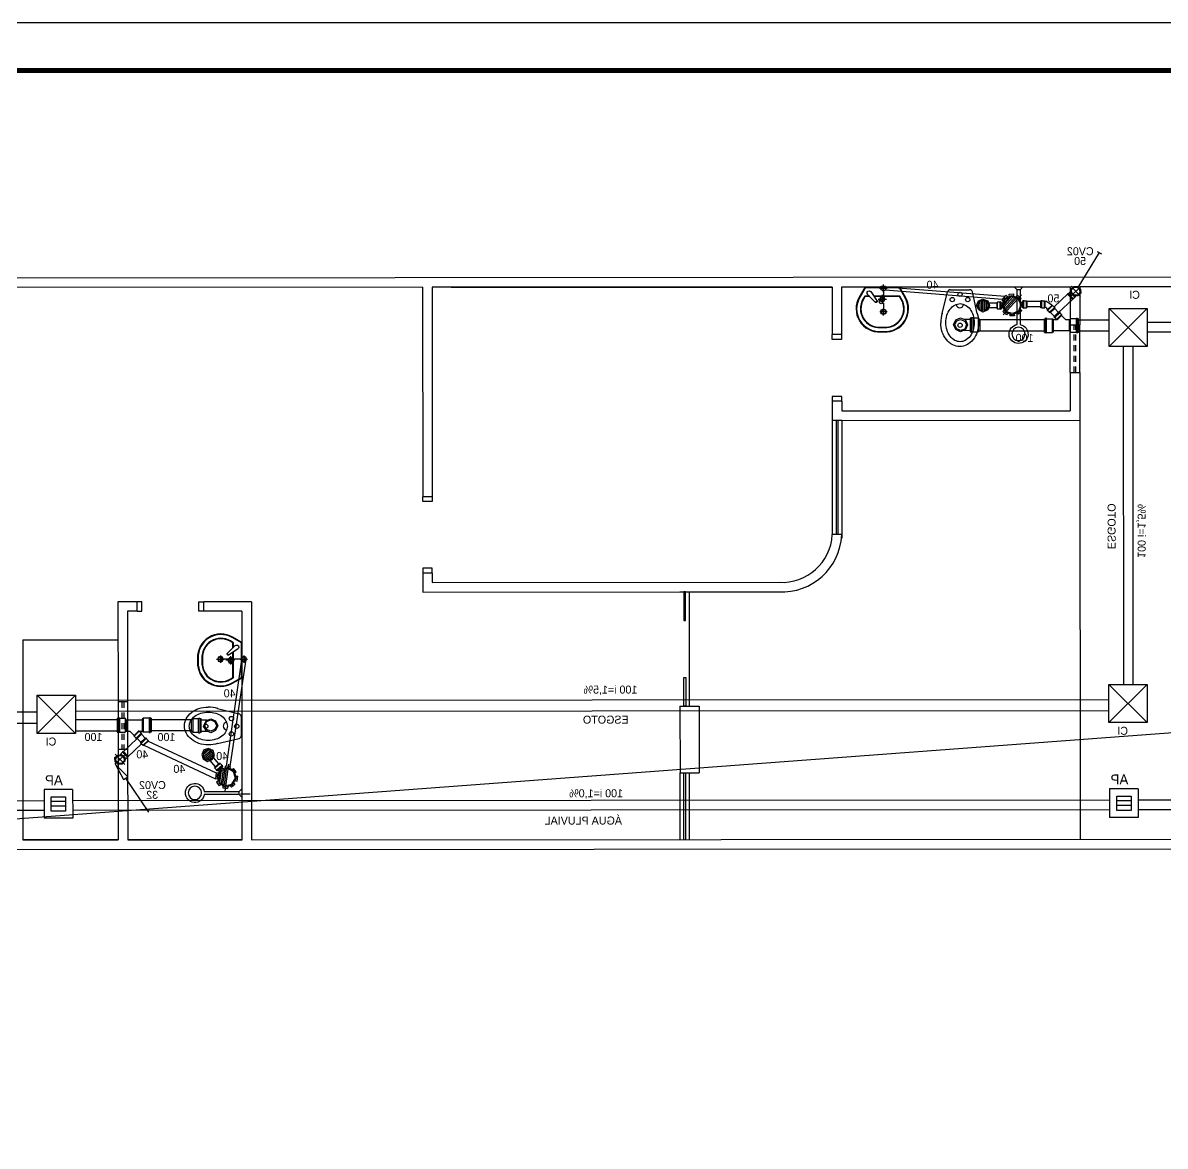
# Model space of a CAD drawing. Extents: x 1223 to 2114, y 507 to 973.
# Drawn here: x 2018.12 to 2042.1, y 639.17 to 662.76 of the extents above; entities that cross this region are included whole.
import ezdxf

# ---------------------------------------------------------------- set-up
doc = ezdxf.new("R2010")
doc.units = 0
doc.header["$MEASUREMENT"] = 0
doc.linetypes.add('HIDDEN2', pattern=[0.1875, 0.125, -0.0625])
doc.layers.get('0').update_dxf_attribs({"linetype": 'CONTINUOUS'})
doc.layers.get('DEFPOINTS').update_dxf_attribs({"linetype": 'CONTINUOUS'})
for name, color, linetype in [('BANHO_COZINHA', 7, 'CONTINUOUS'), ('FORMATO', 4, 'CONTINUOUS'), ('HS', 5, 'CONTINUOUS'), ('JANELAS', 8, 'CONTINUOUS'), ('JANELAS_EX', 4, 'CONTINUOUS'), ('JANELAS_INTERNO', 2, 'CONTINUOUS'), ('NOME', 2, 'CONTINUOUS'), ('PAREDE', 2, 'CONTINUOUS'), ('PAREDES', 2, 'CONTINUOUS'), ('PORTAS', 4, 'CONTINUOUS'), ('PROJECAO', 7, 'HIDDEN2'), ('REBAIXO', 8, 'CONTINUOUS'), ('SANITARIO', 5, 'CONTINUOUS')]:
    doc.layers.add(name, color=color, linetype=linetype)

# ---------------------------------------------------------------- blocks, each defined once
blk = doc.blocks.new('CHUV')
at = {"layer": 'BANHO_COZINHA'}
for p, q in [((0, 0.045), (0, -0.045)), ((0.03, 0.015), (0, 0.045)), ((0.395, 0.015), (0.03, 0.015)), ((0.03, -0.015), (0.03, 0.015)), ((0, -0.045), (0.03, -0.015)), ((0.03, -0.015), (0.395, -0.015))]:
    blk.add_line(p, q, dxfattribs=at)
blk.add_circle((0.494, 0.001), 0.07, dxfattribs=at)
blk.add_arc((0.494, 0.001), 0.1, 189.1456, 171.891, dxfattribs=at)
blk = doc.blocks.new('LAVAT2')
at = {"layer": 'BANHO_COZINHA'}
for p, q in [((-0.154, 0.073), (-0.07, 0.157)), ((-0.121, 0.042), (-0.053, 0.143)), ((-0.053, 0.143), (-0.07, 0.157)), ((-0.042, 0.122), (0.045, 0.122)), ((0, 0.079), (0, 0.17))]:
    blk.add_line(p, q, dxfattribs=at)
for points in [[(-0.019, 0.468), (0.019, 0.468, -0.595397), (0.242, 0.101), (0.184, 0), (-0.184, 0), (-0.242, 0.101, -0.595397)], [(-0.019, 0.462), (0.019, 0.462, -0.59561), (0.237, 0.104), (0.181, 0.006), (-0.181, 0.006), (-0.237, 0.104, -0.59561)]]:
    blk.add_lwpolyline(points, format="xyb", close=True, dxfattribs=at)
for points in [[(-0.135, 0.092), (-0.184, 0.092), (-0.203, 0.124, -0.598795), (-0.019, 0.422), (0.019, 0.422, -0.599099), (0.203, 0.124), (0.184, 0.092), (-0.088, 0.092)], [(-0.13, 0.097), (-0.182, 0.097), (-0.199, 0.126, -0.599051), (-0.019, 0.417), (0.019, 0.417, -0.599358), (0.199, 0.126), (0.182, 0.097), (-0.084, 0.097)], [(-0.153, 0.074, 1.201911), (-0.117, 0.048, 1.201911)]]:
    blk.add_lwpolyline(points, format="xyb", dxfattribs=at)
for radius in [0.0263, 0.0209]:
    blk.add_circle((0, 0.122), radius, dxfattribs=at)
blk.add_arc((-0.065, 0.146), 0.012, 346.1488, 114.5815, dxfattribs=at)

msp = doc.modelspace()

# ---------------------------------------------------------------- linework, layer by layer
at = {"color": 1}
for points in [[(2040.71939, 657.93064), (2040.26738, 657.1987)], [(2040.6752, 657.95751), (2040.76358, 657.90377)], [(2040.32595, 657.0102), (2040.1268, 657.22333)], [(2020.05446, 647.39551), (2020.25362, 647.18238)], [(2020.31671, 646.92426), (2020.063, 647.17851)], [(2020.063, 647.17851), (2020.23116, 646.86612)], [(2020.23116, 646.86612), (2020.31671, 646.92426)], [(2020.27394, 646.89519), (2020.75256, 646.18037)]]:
    msp.add_lwpolyline(points, dxfattribs=at)
at = {"layer": 'BANHO_COZINHA'}
for p, q in [((2037.42213, 656.65494), (2037.53354, 657.10522)), ((2037.59174, 657.15081), (2037.99657, 657.15109)), ((2038.15421, 656.65544), (2038.0552, 657.10402)), ((2022.20525, 648.35727), (2022.65553, 648.24586)), ((2022.70112, 648.18766), (2022.7014, 647.78283)), ((2022.20575, 647.62519), (2022.65433, 647.7242))]:
    msp.add_line(p, q, dxfattribs=at)
for points in [[(2037.49774, 656.45897, -0.07489207), (2037.52139, 656.61672, -0.0853966), (2037.58469, 656.74174, -0.10617901), (2037.686, 656.83062, -0.12766078), (2037.79501, 656.85899, -0.12766078), (2037.90406, 656.83076, -0.10617901), (2038.00548, 656.74203, -0.0853966), (2038.06895, 656.6171, -0.07489207), (2038.09282, 656.45937, -0.07489207), (2038.06917, 656.30161, -0.0853966), (2038.00587, 656.1766, -0.10617901), (2037.90456, 656.08772, -0.12766078), (2037.79555, 656.05935, -0.12766078), (2037.6865, 656.08757, -0.10617901), (2037.58508, 656.17631, -0.0853966), (2037.52161, 656.30124, -0.07489207)], [(2022.00927, 648.28166, -0.07489207), (2022.16703, 648.25801, -0.0853966), (2022.29205, 648.19471, -0.10617901), (2022.38092, 648.0934, -0.12766078), (2022.4093, 647.98439, -0.12766078), (2022.38107, 647.87534, -0.10617901), (2022.29233, 647.77392, -0.0853966), (2022.1674, 647.71045, -0.07489207), (2022.00968, 647.68658, -0.07489207), (2021.85192, 647.71023, -0.0853966), (2021.7269, 647.77353, -0.10617901), (2021.63803, 647.87484, -0.12766078), (2021.60965, 647.98385, -0.12766078), (2021.63788, 648.0929, -0.10617901), (2021.72661, 648.19432, -0.0853966), (2021.85155, 648.25779, -0.07489207)]]:
    msp.add_lwpolyline(points, format="xyb", close=True, dxfattribs=at)
for points in [[(2038.15384, 656.65656, -0.00058011), (2038.15421, 656.65544, -0.07972988), (2038.1858, 656.45943, -0.07972988), (2038.15448, 656.26338, -0.08864412), (2038.06962, 656.10596, -0.10507242), (2037.93588, 655.99554, -0.12061605), (2037.78865, 655.95939, -0.12061605), (2037.64136, 655.99534, -0.10507242), (2037.50747, 656.10558, -0.08864412), (2037.4224, 656.26288, -0.07972988), (2037.39081, 656.45889, -0.07972988)], [(2022.20687, 647.62556, -0.00058011), (2022.20575, 647.62519, -0.07972988), (2022.00974, 647.5936, -0.07972988), (2021.81369, 647.62492, -0.08864412), (2021.65627, 647.70978, -0.10507242), (2021.54584, 647.84352, -0.12061605), (2021.50969, 647.99075, -0.12061605), (2021.54564, 648.13804, -0.10507242), (2021.65588, 648.27193, -0.08864412), (2021.81319, 648.357, -0.07972988), (2022.0092, 648.38859, -0.07972988)]]:
    msp.add_lwpolyline(points, format="xyb", dxfattribs=at)
for centre in [(2037.79442, 657.05525), (2037.6325, 656.94529), (2037.95649, 656.94551), (2037.79486, 656.40452), (2022.4956, 648.1469), (2021.95483, 647.98454), (2022.60556, 647.98498), (2022.49582, 647.82291)]:
    msp.add_circle(centre, 0.04517, dxfattribs=at)
for centre, radius, start, end in [((2037.59178, 657.09081), 0.06, 90.039045, 166.103699), ((2037.99661, 657.09109), 0.06, 12.446268, 90.039045), ((2037.79034, 656.85418), 0.08, 188.276442, 354.241781), ((2038.0173, 656.45932), 0.62649, 161.804874, 180.039045), ((2037.90505, 656.49621), 0.50834, 161.671922, 161.804874), ((2022.00963, 647.7621), 0.62649, 71.804874, 90.039045), ((2022.04652, 647.87435), 0.50834, 71.671922, 71.804874), ((2022.64112, 648.18762), 0.06, 0.039045, 76.103699), ((2022.40448, 647.98906), 0.08, 98.276442, 264.241781), ((2022.6414, 647.78279), 0.06, 282.446268, 0.039045)]:
    msp.add_arc(centre, radius, start, end, dxfattribs=at)
at = {"layer": 'DEFPOINTS', "color": 8, "linetype": 'ByBlock'}
for p in [(2040.30867, 657.2115), (2040.10894, 656.81137), (2026.51024, 654.9021), (2035.3114, 653.20809)]:
    msp.add_point(p, dxfattribs=at)
at = {"layer": 'FORMATO'}
msp.add_lwpolyline([(1992.82972, 603.35629), (2074.42972, 603.35629), (2074.42972, 662.75629), (1992.82972, 662.75629)], close=True, dxfattribs=at)
at = {"layer": 'FORMATO', "const_width": 0.1}
msp.add_lwpolyline([(1993.82972, 604.35629), (2073.42972, 604.35629), (2073.42972, 661.75629), (1993.82972, 661.75629)], close=True, dxfattribs=at)
at = {"layer": 'HS'}
for p, q in [((2038.58292, 656.89208), (2038.5718, 656.88077)), ((2039.19269, 656.7716), (2039.20399, 656.78274)), ((2039.19375, 656.91745), (2039.20489, 656.90615)), ((2039.56972, 656.77186), (2039.58102, 656.783)), ((2039.57077, 656.9177), (2039.58191, 656.9064)), ((2039.58101, 656.78269), (2039.58837, 656.78272)), ((2039.73799, 656.82163), (2039.72213, 656.82169)), ((2038.58418, 656.74624), (2038.57286, 656.75736)), ((2039.63432, 656.73454), (2039.6292, 656.73982)), ((2039.63448, 656.71889), (2039.63454, 656.73476)), ((2039.92711, 656.61249), (2040.0185, 656.52123)), ((2039.92753, 656.62857), (2039.92733, 656.61271)), ((2039.82313, 656.52673), (2039.83899, 656.52653)), ((2039.83877, 656.52632), (2039.84397, 656.52111)), ((2020.4533, 647.79322), (2020.36192, 647.88448)), ((2020.45289, 647.77714), (2020.45308, 647.79301)), ((2020.54164, 647.87939), (2020.53645, 647.8846)), ((2020.55729, 647.87898), (2020.54142, 647.87918)), ((2020.74594, 647.68682), (2020.74588, 647.67095)), ((2020.7461, 647.67117), (2020.75122, 647.66589)), ((2020.64242, 647.58408), (2020.65829, 647.58402)), ((2022.26104, 647.19989), (2022.24523, 647.20124)), ((2022.1495, 647.10591), (2022.15085, 647.12172))]:
    msp.add_line(p, q, dxfattribs=at)
at = {"layer": 'HS', "color": 5}
for p, q in [((2022.70785, 649.37642), (2022.38363, 647.14694)), ((2022.79319, 649.34708), (2022.46128, 647.13662))]:
    msp.add_line(p, q, dxfattribs=at)
at = {"layer": 'HS', "color": 1}
for points in [[(2036.1859, 657.1013), (2036.1858, 657.25837)], [(2036.26438, 657.17989), (2036.10732, 657.17978)], [(2038.70404, 656.62091), (2039.08558, 657.0473)], [(2038.7052, 656.8222), (2038.87727, 657.01449)], [(2040.33294, 657.21634), (2040.11981, 657.01719)], [(2038.17519, 656.86254), (2038.17524, 656.78401)], [(2038.20881, 656.90744), (2038.20893, 656.73915)], [(2038.24246, 656.91868), (2038.2426, 656.71674)], [(2038.27611, 656.92992), (2038.27626, 656.71676)], [(2038.30978, 656.91873), (2038.30991, 656.71679)], [(2038.34344, 656.90753), (2038.34356, 656.72803)], [(2038.37712, 656.8739), (2038.3772, 656.76171)], [(2038.71092, 656.86224), (2038.8381, 657.00437)], [(2038.71532, 656.78303), (2038.91731, 657.00877)], [(2038.72544, 656.74387), (2038.94988, 656.99469)], [(2038.75052, 656.72143), (2038.98244, 656.9806)], [(2036.26472, 656.68792), (2036.10765, 656.68781)], [(2036.18624, 656.60933), (2036.18613, 656.7664)], [(2022.18481, 649.39331), (2022.34188, 649.39341)], [(2022.26329, 649.47189), (2022.2634, 649.31483)], [(2022.67678, 649.39364), (2022.83385, 649.39375)], [(2022.75526, 649.47223), (2022.75537, 649.31516)], [(2021.89434, 647.37994), (2022.02218, 647.48939)], [(2021.90654, 647.43469), (2021.9662, 647.48577)], [(2021.90771, 647.34708), (2022.06111, 647.47841)], [(2021.92108, 647.31421), (2022.083, 647.45284)], [(2021.95149, 647.29594), (2022.10489, 647.42728)], [(2020.04747, 647.18937), (2020.26061, 647.38852)], [(2021.9819, 647.27767), (2022.11826, 647.39441)], [(2022.02935, 647.27399), (2022.11458, 647.34696)], [(2022.43421, 647.19046), (2022.35883, 646.62328)], [(2022.25547, 647.02816), (2022.23034, 646.8391)], [(2022.28214, 647.05857), (2022.24815, 646.80278)], [(2022.31846, 647.07638), (2022.27856, 646.7761)], [(2022.35478, 647.09419), (2022.31044, 646.76055)], [(2022.38815, 647.08975), (2022.34233, 646.74499)]]:
    msp.add_lwpolyline(points, dxfattribs=at)
at = {"layer": 'HS', "color": 5}
for points in [[(2036.18581, 657.23593), (2036.2307, 657.22474), (2036.24195, 657.17987), (2036.23075, 657.14621), (2036.18589, 657.12374), (2036.141, 657.14615), (2036.12976, 657.1798), (2036.14094, 657.22468), (2036.18581, 657.23593)], [(2036.18582, 657.22471), (2036.21949, 657.21352), (2036.23073, 657.17987), (2036.21953, 657.1462), (2036.18588, 657.13496), (2036.15222, 657.14615), (2036.14098, 657.1798), (2036.15217, 657.21347), (2036.18582, 657.22471)], [(2036.18589, 657.12374), (2036.186, 656.95712)], [(2038.67746, 656.93735), (2038.75975, 657.02932)], [(2039.03831, 656.68973), (2038.89089, 656.62593), (2038.75316, 656.6739), (2038.68188, 656.81296), (2038.72897, 656.96653), (2038.87639, 657.03033), (2039.02996, 656.98324), (2039.0854, 656.84331), (2039.03831, 656.68973)], [(2039.02159, 656.70469), (2038.8975, 656.65013), (2038.76812, 656.69062), (2038.7052, 656.8222), (2038.74569, 656.95157), (2038.87727, 657.01449), (2039.00752, 656.95816), (2039.06956, 656.84243), (2039.02159, 656.70469)], [(2038.79701, 656.99598), (2038.75975, 657.02932)], [(2038.8271, 657.05938), (2038.92216, 657.06466)], [(2038.82886, 657.0277), (2038.8271, 657.05938)], [(2038.92391, 657.03297), (2038.92216, 657.06466)], [(2039.00312, 657.03737), (2039.07837, 656.97004)], [(2039.77035, 656.78903), (2040.06216, 657.06313)], [(2040.05398, 657.05545), (2040.06216, 657.06313)], [(2040.15384, 656.94915), (2040.05398, 657.05545)], [(2040.06216, 657.06313), (2040.05448, 657.07131), (2040.07033, 657.07081)], [(2040.16201, 656.95683), (2040.06216, 657.06313)], [(2040.07033, 657.07081), (2040.11122, 657.10922)], [(2040.17019, 656.96451), (2040.07033, 657.07081)], [(2040.12149, 657.1089), (2040.11122, 657.10922)], [(2040.12032, 657.09953), (2040.11122, 657.10922)], [(2040.21108, 657.00292), (2040.19849, 657.01632)], [(2040.21144, 657.01471), (2040.21108, 657.00292)], [(2036.18606, 656.86737), (2036.1412, 656.85612), (2036.10753, 656.86731), (2036.09628, 656.91218), (2036.10748, 656.94585), (2036.14112, 656.96831), (2036.186, 656.95712)], [(2036.18606, 656.86737), (2036.18615, 656.74396)], [(2038.27628, 656.68311), (2038.1865, 656.72792), (2038.14156, 656.81764), (2038.18637, 656.91864), (2038.2761, 656.95236), (2038.37709, 656.91877), (2038.41082, 656.81783), (2038.37722, 656.72805), (2038.27628, 656.68311)], [(2038.27626, 656.71676), (2038.19771, 656.73915), (2038.17522, 656.81767), (2038.1976, 656.89621), (2038.27611, 656.92992), (2038.35467, 656.89632), (2038.38838, 656.81781), (2038.35478, 656.73925), (2038.27626, 656.71676)], [(2038.57286, 656.75736), (2038.5718, 656.88077)], [(2038.63902, 656.89257), (2038.58292, 656.89208)], [(2038.58418, 656.74624), (2038.58292, 656.89208)], [(2038.65015, 656.89259), (2038.65004, 656.90381), (2038.63893, 656.89248)], [(2038.64027, 656.74672), (2038.63902, 656.89257)], [(2038.65013, 656.89271), (2038.66135, 656.89269)], [(2038.65149, 656.74682), (2038.65015, 656.89259)], [(2038.69923, 656.86954), (2038.65504, 656.86709)], [(2038.70168, 656.77433), (2038.66031, 656.77204)], [(2038.66271, 656.74692), (2038.66135, 656.8927)], [(2038.71086, 656.90747), (2038.67746, 656.93735)], [(2039.05592, 656.94496), (2039.07837, 656.97004)], [(2039.06692, 656.88995), (2039.11445, 656.89259)], [(2039.07053, 656.79481), (2039.11436, 656.79724)], [(2039.11416, 656.77217), (2039.11532, 656.91796)], [(2039.12538, 656.77219), (2039.11416, 656.77217)], [(2039.12654, 656.91798), (2039.11532, 656.91795)], [(2039.12538, 656.77209), (2039.1253, 656.76087), (2039.1366, 656.77201)], [(2039.12538, 656.77209), (2039.12652, 656.91786)], [(2039.12652, 656.91786), (2039.12662, 656.92908), (2039.13774, 656.91776)], [(2039.1366, 656.77201), (2039.13765, 656.91785)], [(2039.1366, 656.77201), (2039.19269, 656.7716)], [(2039.13765, 656.91785), (2039.19375, 656.91745)], [(2039.19269, 656.7716), (2039.19375, 656.91745)], [(2039.20399, 656.78274), (2039.20489, 656.90615)], [(2039.49118, 656.77243), (2039.49234, 656.91821)], [(2039.5024, 656.77244), (2039.49118, 656.77243)], [(2039.50356, 656.91824), (2039.49234, 656.9182)], [(2039.5024, 656.77234), (2039.50232, 656.76113), (2039.51362, 656.77226)], [(2039.5024, 656.77234), (2039.50355, 656.91812)], [(2039.50355, 656.91812), (2039.50364, 656.92933), (2039.51476, 656.91802)], [(2039.51362, 656.77226), (2039.51468, 656.91811)], [(2039.51362, 656.77226), (2039.56972, 656.77186)], [(2039.51468, 656.91811), (2039.57077, 656.9177)], [(2039.56972, 656.77186), (2039.57077, 656.9177)], [(2039.58102, 656.783), (2039.58191, 656.9064)], [(2039.61511, 656.90645), (2039.58191, 656.9064)], [(2039.58837, 656.78272), (2039.63453, 656.73432)], [(2039.63448, 656.71889), (2039.73799, 656.82163)], [(2039.63454, 656.73476), (2039.72213, 656.82169)], [(2039.67399, 656.67908), (2039.77751, 656.78182)], [(2039.68189, 656.67112), (2039.7853, 656.77387)], [(2039.69894, 656.84546), (2039.72213, 656.82169)], [(2039.77751, 656.78182), (2039.73799, 656.82163)], [(2039.7853, 656.77387), (2039.79325, 656.78178), (2039.77738, 656.78182)], [(2039.78537, 656.77396), (2039.7932, 656.76592)], [(2039.86367, 656.67659), (2040.16201, 656.95683)], [(2040.15384, 656.94915), (2040.16201, 656.95683)], [(2040.16201, 656.95683), (2040.16969, 656.94865), (2040.17019, 656.96451)], [(2040.17019, 656.96451), (2040.21108, 657.00292)], [(2036.18615, 656.74396), (2036.23103, 656.73277), (2036.24228, 656.6879), (2036.23109, 656.64302), (2036.18622, 656.63177), (2036.14134, 656.64296), (2036.13009, 656.68782), (2036.14128, 656.73271), (2036.18615, 656.74396)], [(2036.18616, 656.73274), (2036.21982, 656.72154), (2036.23106, 656.68789), (2036.21987, 656.65423), (2036.18622, 656.64299), (2036.15255, 656.65418), (2036.14131, 656.68783), (2036.15251, 656.7215), (2036.18616, 656.73274)], [(2037.80564, 656.27049), (2037.70499, 656.3161), (2037.66085, 656.41739), (2037.70645, 656.51804), (2037.80775, 656.56218), (2037.90839, 656.51658), (2037.95254, 656.41528), (2037.90693, 656.31464), (2037.80564, 656.27049)], [(2038.00968, 656.56072), (2038.00758, 656.26903)], [(2038.00968, 656.56072), (2038.03212, 656.56056)], [(2038.03212, 656.56056), (2038.03001, 656.26887)], [(2038.03212, 656.56056), (2038.04264, 656.57172), (2038.05464, 656.57162), (2038.06029, 656.56663), (2038.06578, 656.56032)], [(2038.06578, 656.56032), (2038.06367, 656.26863)], [(2038.06578, 656.56032), (2038.17797, 656.55951)], [(2038.17797, 656.55951), (2038.17586, 656.26782)], [(2038.21138, 656.52561), (2038.17797, 656.55951)], [(2038.64027, 656.74672), (2038.58418, 656.74624)], [(2038.65149, 656.74682), (2038.65159, 656.7356), (2038.64027, 656.74672)], [(2038.65149, 656.74692), (2038.66271, 656.74692)], [(2038.71884, 656.71967), (2038.6964, 656.69459)], [(2038.77164, 656.62725), (2038.6964, 656.69459)], [(2038.79408, 656.65234), (2038.77164, 656.62725)], [(2038.83959, 656.63164), (2038.84135, 656.59996)], [(2038.9364, 656.60524), (2038.84135, 656.59996)], [(2038.93464, 656.63692), (2038.9364, 656.60524)], [(2039.00003, 656.66377), (2039.02511, 656.64133)], [(2039.09244, 656.71657), (2039.02511, 656.64133)], [(2039.06736, 656.73901), (2039.09244, 656.71657)], [(2039.56724, 656.54336), (2039.58968, 656.54338)], [(2039.56744, 656.25167), (2039.56724, 656.54336)], [(2039.61212, 656.54339), (2039.61211, 656.55461), (2039.60089, 656.5546), (2039.58967, 656.5546), (2039.58968, 656.54338)], [(2039.58988, 656.25168), (2039.58968, 656.54338)], [(2039.61212, 656.54339), (2039.73553, 656.54348)], [(2039.61232, 656.2517), (2039.61212, 656.54339)], [(2039.67399, 656.67908), (2039.63448, 656.71889)], [(2039.68189, 656.67112), (2039.67393, 656.66321), (2039.67399, 656.67908)], [(2039.68196, 656.67118), (2039.6898, 656.66315)], [(2039.6898, 656.66315), (2039.7932, 656.76593)], [(2039.69698, 656.6703), (2039.77542, 656.58989)], [(2039.73573, 656.25178), (2039.73553, 656.54348)], [(2039.75798, 656.52105), (2039.73553, 656.54348)], [(2039.77612, 656.57492), (2039.76809, 656.56708), (2039.78396, 656.56689)], [(2039.76829, 656.58295), (2039.87273, 656.68468)], [(2039.76829, 656.58295), (2039.77612, 656.57492)], [(2039.77612, 656.57492), (2039.88054, 656.67664)], [(2039.78396, 656.56689), (2039.88836, 656.66873)], [(2039.78396, 656.56689), (2039.82313, 656.52673)], [(2039.78473, 656.75751), (2039.86404, 656.67621)], [(2039.82313, 656.52673), (2039.92753, 656.62857)], [(2039.83899, 656.52653), (2039.92733, 656.61271)], [(2039.87273, 656.68468), (2039.88055, 656.67663)], [(2039.88054, 656.67664), (2039.88858, 656.68447), (2039.88836, 656.6686)], [(2039.88836, 656.66873), (2039.92753, 656.62857)], [(2040.0924, 656.52128), (2040.11482, 656.54374)], [(2040.23823, 656.54382), (2040.11482, 656.54374)], [(2040.11502, 656.25204), (2040.11482, 656.54374)], [(2040.23823, 656.54382), (2040.23823, 656.55504), (2040.24944, 656.55505), (2040.26066, 656.55505), (2040.26067, 656.54384)], [(2040.23843, 656.25213), (2040.23823, 656.54382)], [(2040.28311, 656.54385), (2040.26067, 656.54384)], [(2040.26087, 656.25214), (2040.26067, 656.54384)], [(2040.28331, 656.25216), (2040.28311, 656.54385)], [(2037.8058, 656.29293), (2037.72751, 656.32715), (2037.68329, 656.41723), (2037.72873, 656.49544), (2037.8075, 656.52852), (2037.89701, 656.49422), (2037.9301, 656.41545), (2037.89579, 656.32594), (2037.8058, 656.29293)], [(2038.00774, 656.29147), (2037.88433, 656.29236)], [(2038.00944, 656.52707), (2037.88603, 656.52796)], [(2038.21138, 656.52561), (2038.20968, 656.29001)], [(2039.84397, 656.52111), (2039.75798, 656.52105)], [(2039.75814, 656.28545), (2039.75798, 656.52105)], [(2040.0924, 656.52128), (2040.0185, 656.52123)], [(2040.0924, 656.52128), (2040.0185, 656.52123)], [(2040.09256, 656.28568), (2040.0924, 656.52128)], [(2038.00758, 656.26903), (2038.03001, 656.26887)], [(2038.06367, 656.26863), (2038.05237, 656.25749), (2038.04115, 656.25757), (2038.03001, 656.26887)], [(2038.06367, 656.26863), (2038.17586, 656.26782)], [(2038.20968, 656.29001), (2038.17586, 656.26782)], [(2039.56744, 656.25167), (2039.58988, 656.25168)], [(2039.58988, 656.25168), (2039.6011, 656.24047), (2039.61232, 656.2517)], [(2039.61232, 656.2517), (2039.73573, 656.25178)], [(2039.75814, 656.28545), (2039.73573, 656.25178)], [(2040.09256, 656.28568), (2039.75814, 656.28545)], [(2040.09256, 656.28568), (2040.11502, 656.25204)], [(2040.23843, 656.25213), (2040.11502, 656.25204)], [(2040.26087, 656.25214), (2040.24966, 656.24091), (2040.23843, 656.25213)], [(2040.28331, 656.25216), (2040.26087, 656.25214)], [(2022.31944, 649.3934), (2022.30819, 649.43827), (2022.26331, 649.44945), (2022.21844, 649.4382), (2022.20725, 649.39332), (2022.2185, 649.34845), (2022.26338, 649.33726), (2022.30825, 649.34851), (2022.31944, 649.3934)], [(2022.30822, 649.39339), (2022.29698, 649.42704), (2022.26331, 649.43824), (2022.22967, 649.42699), (2022.21847, 649.39333), (2022.22971, 649.35968), (2022.26338, 649.34848), (2022.29703, 649.35972), (2022.30822, 649.39339)], [(2022.44285, 649.39348), (2022.31944, 649.3934)], [(2022.44285, 649.39348), (2022.43166, 649.3486), (2022.4429, 649.31495), (2022.48779, 649.30376), (2022.52144, 649.315), (2022.54385, 649.34867), (2022.5326, 649.39354)], [(2022.69922, 649.39366), (2022.5326, 649.39354)], [(2022.81141, 649.39373), (2022.80016, 649.4386), (2022.75528, 649.44979), (2022.72163, 649.43855), (2022.69922, 649.39366), (2022.72169, 649.3488), (2022.75536, 649.3376), (2022.80022, 649.34885), (2022.81141, 649.39373)], [(2022.80019, 649.39372), (2022.78895, 649.42737), (2022.75529, 649.43857), (2022.72164, 649.42733), (2022.71044, 649.39366), (2022.72168, 649.36001), (2022.75535, 649.34882), (2022.789, 649.36006), (2022.80019, 649.39372)], [(2020.09711, 648.15356), (2020.11955, 648.15357)], [(2020.09711, 648.15356), (2020.09731, 647.86186)], [(2020.11955, 648.15357), (2020.13076, 648.1648), (2020.14198, 648.15359)], [(2020.11955, 648.15357), (2020.11975, 647.86188)], [(2020.14198, 648.15359), (2020.26539, 648.15367)], [(2020.14198, 648.15359), (2020.14218, 647.86189)], [(2020.26539, 648.15367), (2020.26559, 647.86198)], [(2020.28786, 648.12003), (2020.26539, 648.15367)], [(2020.62228, 648.12026), (2020.64469, 648.15393)], [(2020.7681, 648.15402), (2020.64469, 648.15393)], [(2020.64469, 648.15393), (2020.64489, 647.86224)], [(2020.79054, 648.15403), (2020.77931, 648.16524), (2020.7681, 648.15402)], [(2020.7681, 648.15402), (2020.7683, 647.86232)], [(2020.81298, 648.15405), (2020.79054, 648.15403)], [(2020.79054, 648.15403), (2020.79074, 647.86234)], [(2020.81298, 648.15405), (2020.81318, 647.86235)], [(2021.65914, 648.12097), (2021.69296, 648.14316)], [(2021.69085, 647.85147), (2021.69296, 648.14316)], [(2021.80514, 648.14235), (2021.69296, 648.14316)], [(2021.80304, 647.85066), (2021.80514, 648.14235)], [(2021.80514, 648.14235), (2021.81644, 648.15349), (2021.82766, 648.15341), (2021.8388, 648.14211)], [(2021.83669, 647.85042), (2021.8388, 648.14211)], [(2021.86124, 648.14194), (2021.8388, 648.14211)], [(2021.85913, 647.85026), (2021.86124, 648.14194)], [(2022.06317, 648.14048), (2022.16382, 648.09488), (2022.20796, 647.99359), (2022.16236, 647.89294), (2022.06107, 647.8488), (2021.96042, 647.8944), (2021.91628, 647.99569), (2021.96188, 648.09634), (2022.06317, 648.14048)], [(2020.28786, 648.12003), (2020.62228, 648.12026)], [(2020.28786, 648.12003), (2020.28802, 647.88443)], [(2020.62228, 648.12026), (2020.62244, 647.88466)], [(2021.65744, 647.88537), (2021.65914, 648.12097)], [(2021.86108, 648.11951), (2021.98448, 648.11861)], [(2022.06301, 648.11805), (2022.1413, 648.08382), (2022.18553, 647.99375), (2022.14008, 647.91554), (2022.06131, 647.88245), (2021.9718, 647.91676), (2021.93871, 647.99553), (2021.97302, 648.08504), (2022.06301, 648.11805)], [(2020.09731, 647.86186), (2020.11975, 647.86188)], [(2020.14218, 647.86189), (2020.14219, 647.85067), (2020.13097, 647.85067), (2020.11975, 647.85066), (2020.11975, 647.86188)], [(2020.14218, 647.86189), (2020.26559, 647.86198)], [(2020.51675, 647.72913), (2020.2184, 647.44888)], [(2020.28802, 647.88443), (2020.26559, 647.86198)], [(2020.28802, 647.88443), (2020.36192, 647.88448)], [(2020.28802, 647.88443), (2020.36192, 647.88448)], [(2020.55729, 647.87898), (2020.45289, 647.77714)], [(2020.49205, 647.73699), (2020.45289, 647.77714)], [(2020.54142, 647.87918), (2020.45308, 647.79301)], [(2020.49988, 647.72907), (2020.49184, 647.72125), (2020.49206, 647.73711)], [(2020.59646, 647.83883), (2020.49205, 647.73699)], [(2020.50769, 647.72104), (2020.49987, 647.72908)], [(2020.60429, 647.8308), (2020.49988, 647.72907)], [(2020.61213, 647.82276), (2020.50769, 647.72104)], [(2020.59568, 647.6482), (2020.51638, 647.7295)], [(2020.53645, 647.8846), (2020.62244, 647.88466)], [(2020.59646, 647.83883), (2020.55729, 647.87898)], [(2020.69062, 647.74256), (2020.58721, 647.63979)], [(2020.69852, 647.7346), (2020.59512, 647.63185)], [(2020.60429, 647.8308), (2020.61232, 647.83863), (2020.59646, 647.83883)], [(2020.70643, 647.72664), (2020.60291, 647.6239)], [(2020.61213, 647.82276), (2020.60429, 647.8308)], [(2020.68343, 647.73542), (2020.605, 647.81582)], [(2020.62244, 647.88466), (2020.64489, 647.86224)], [(2020.74594, 647.68682), (2020.64242, 647.58408)], [(2020.7683, 647.86232), (2020.64489, 647.86224)], [(2020.74588, 647.67095), (2020.65829, 647.58402)], [(2020.69845, 647.73453), (2020.69062, 647.74256)], [(2020.69852, 647.7346), (2020.70649, 647.7425), (2020.70643, 647.72664)], [(2020.70643, 647.72664), (2020.74594, 647.68682)], [(2020.7683, 647.86232), (2020.76831, 647.8511), (2020.77953, 647.85111), (2020.79075, 647.85112), (2020.79074, 647.86234)], [(2020.81318, 647.86235), (2020.79074, 647.86234)], [(2021.65744, 647.88537), (2021.69085, 647.85147)], [(2021.80304, 647.85066), (2021.69085, 647.85147)], [(2021.83669, 647.85042), (2021.82617, 647.83926), (2021.81417, 647.83936), (2021.80853, 647.84435), (2021.80304, 647.85066)], [(2021.85913, 647.85026), (2021.83669, 647.85042)], [(2021.85937, 647.88391), (2021.98278, 647.88302)], [(2020.21023, 647.4412), (2020.16934, 647.4028)], [(2020.2184, 647.44888), (2020.21072, 647.45706), (2020.21023, 647.4412)], [(2020.21023, 647.4412), (2020.31008, 647.3349)], [(2020.22658, 647.45656), (2020.2184, 647.44888)], [(2020.2184, 647.44888), (2020.31826, 647.34258)], [(2020.22658, 647.45656), (2020.32644, 647.35026)], [(2020.61006, 647.61668), (2020.31826, 647.34258)], [(2020.59512, 647.63185), (2020.58717, 647.62393), (2020.60303, 647.62389)], [(2020.59504, 647.63175), (2020.58722, 647.63979)], [(2020.60291, 647.6239), (2020.64242, 647.58408)], [(2022.10857, 647.47473), (2022.01611, 647.51373), (2021.91874, 647.48944), (2021.87123, 647.38969), (2021.90403, 647.29962), (2021.99527, 647.24481), (2022.09386, 647.28491), (2022.14015, 647.36885), (2022.10857, 647.47473)], [(2022.083, 647.45284), (2022.01488, 647.49791), (2021.94063, 647.46388), (2021.89557, 647.39576), (2021.92108, 647.31421), (2021.99772, 647.27645), (2022.07926, 647.30195), (2022.11703, 647.37859), (2022.083, 647.45284)], [(2020.16897, 647.391), (2020.16934, 647.4028)], [(2020.16934, 647.4028), (2020.18193, 647.38939)], [(2020.25893, 647.29681), (2020.2692, 647.29649)], [(2020.26009, 647.30619), (2020.2692, 647.29649)], [(2020.31008, 647.3349), (2020.2692, 647.29649)], [(2020.31826, 647.34258), (2020.32594, 647.3344), (2020.31008, 647.3349)], [(2020.32644, 647.35026), (2020.31826, 647.34258)], [(2022.26104, 647.19989), (2022.1495, 647.10591)], [(2022.24523, 647.20124), (2022.15085, 647.12172)], [(2022.29718, 647.15699), (2022.26104, 647.19989)], [(2022.18564, 647.06302), (2022.1495, 647.10591)], [(2022.17666, 647.00468), (2022.1604, 646.88235)], [(2022.22109, 646.99878), (2022.17666, 647.00468)], [(2022.19287, 647.05455), (2022.18428, 647.04733), (2022.18565, 647.06314)], [(2022.29718, 647.15699), (2022.18564, 647.06302)], [(2022.59952, 646.8919), (2022.55201, 647.04534), (2022.42594, 647.11868), (2022.27398, 647.08229), (2022.18804, 646.94658), (2022.23555, 646.79314), (2022.37126, 646.7072), (2022.51358, 646.75619), (2022.59952, 646.8919)], [(2022.19277, 647.05448), (2022.20008, 647.04598)], [(2022.30441, 647.14841), (2022.19287, 647.05455)], [(2022.31164, 647.13983), (2022.20008, 647.04597)], [(2022.57728, 646.89485), (2022.53793, 647.02458), (2022.42299, 647.09644), (2022.28214, 647.05857), (2022.21028, 646.94363), (2022.24815, 646.80278), (2022.37569, 646.74056), (2022.50394, 646.76879), (2022.57728, 646.89485)], [(2022.24231, 647.03229), (2022.21541, 647.06744)], [(2022.31619, 647.0924), (2022.29101, 647.1253)], [(2022.30441, 647.14841), (2022.31299, 647.15564), (2022.29718, 647.15699)], [(2022.30434, 647.14835), (2022.31164, 647.13983)], [(2022.36886, 647.11495), (2022.37329, 647.14832)], [(2022.47338, 647.13501), (2022.37329, 647.14832)], [(2022.46895, 647.10165), (2022.47338, 647.13501)], [(2022.51428, 647.08057), (2022.53948, 647.09986)], [(2022.59734, 647.02426), (2022.53948, 647.09986)], [(2022.57214, 647.00498), (2022.59734, 647.02426)], [(2022.59431, 646.93786), (2022.62768, 646.93343)], [(2022.20996, 646.87576), (2022.1604, 646.88235)], [(2022.20662, 646.83093), (2022.18142, 646.81165)], [(2022.18142, 646.81165), (2022.23928, 646.73605)], [(2022.26448, 646.75534), (2022.23928, 646.73605)], [(2022.41722, 646.7124), (2022.41279, 646.67904)], [(2022.46614, 646.73986), (2022.49507, 646.70206)], [(2022.5674, 646.76419), (2022.49507, 646.70206)], [(2022.54072, 646.79904), (2022.5674, 646.76419)], [(2022.58101, 646.83777), (2022.61438, 646.83333)], [(2022.61438, 646.83333), (2022.62768, 646.93343)], [(2022.3127, 646.69234), (2022.41279, 646.67904)]]:
    msp.add_lwpolyline(points, dxfattribs=at)
at = {"layer": 'HS'}
for points in [[(2038.98068, 657.01229), (2039.00312, 657.03737)], [(2040.32706, 657.16627), (2040.3315, 657.08094), (2040.27093, 657.02615), (2040.19055, 657.01164), (2040.1257, 657.06727), (2040.12125, 657.15259), (2040.17688, 657.21745), (2040.2622, 657.22189), (2040.32706, 657.16627)], [(2040.30692, 657.15637), (2040.31153, 657.09613), (2040.26598, 657.03622), (2040.19072, 657.03673), (2040.14583, 657.07717), (2040.13627, 657.14748), (2040.18678, 657.19731), (2040.25709, 657.20687), (2040.30692, 657.15637)], [(2020.05336, 647.23945), (2020.04891, 647.32477), (2020.10949, 647.37956), (2020.18987, 647.39407), (2020.25472, 647.33845), (2020.25917, 647.25312), (2020.20354, 647.18827), (2020.11821, 647.18382), (2020.05336, 647.23945)], [(2020.0735, 647.24935), (2020.06888, 647.30959), (2020.11444, 647.36949), (2020.1897, 647.36899), (2020.23458, 647.32855), (2020.24415, 647.25824), (2020.19364, 647.2084), (2020.12333, 647.19884), (2020.0735, 647.24935)], [(2022.31713, 646.72571), (2022.3127, 646.69234)]]:
    msp.add_lwpolyline(points, dxfattribs=at)
at = {"layer": 'JANELAS', "color": 8}
for p, q in [((2040.1099, 655.41137), (2040.10922, 656.41137)), ((2040.3099, 655.4115), (2040.30922, 656.4115)), ((2035.19058, 654.40801), (2035.19222, 652.00801)), ((2035.23058, 654.40804), (2035.23222, 652.00804)), ((2040.31058, 654.4115), (2040.31658, 645.6115)), ((2018.11372, 649.79637), (2020.11372, 649.79774)), ((2020.11461, 648.49774), (2020.11529, 647.49774)), ((2020.31461, 648.49787), (2020.31529, 647.49787)), ((2031.99658, 645.60583), (2031.99563, 647.00583)), ((2032.03658, 645.60586), (2032.03563, 647.00586))]:
    msp.add_line(p, q, dxfattribs=at)
at = {"layer": 'JANELAS_EX', "color": 8}
for p, q in [((2035.11058, 654.40796), (2035.11222, 652.00796)), ((2035.31058, 654.40809), (2035.31222, 652.0081)), ((2031.91658, 645.60578), (2031.91563, 647.00578)), ((2032.11658, 645.60592), (2032.11563, 647.00592))]:
    msp.add_line(p, q, dxfattribs=at)
at = {"layer": 'JANELAS_INTERNO'}
msp.add_line((1516.64871, 608.62187), (2113.74782, 653.18983), dxfattribs=at)
at = {"layer": 'PAREDE', "color": 8}
for p, q in [((2046.50853, 657.41573), (2002.50854, 657.38574)), ((2026.50868, 657.2021), (2013.10868, 657.19297)), ((2026.50868, 657.2021), (2026.51167, 652.8021)), ((2035.10867, 657.20796), (2026.70868, 657.20223)), ((2026.70868, 657.20223), (2026.71167, 652.80223)), ((2027.10868, 657.20251), (2035.10867, 657.20796)), ((2035.10867, 657.20796), (2035.10935, 656.20796)), ((2035.30867, 657.20809), (2040.10867, 657.21137)), ((2040.10867, 657.21137), (2035.30867, 657.20809)), ((2035.30867, 657.20809), (2035.30935, 656.20809)), ((2040.10867, 657.21137), (2040.10922, 656.41137)), ((2046.30867, 657.21559), (2040.30867, 657.2115)), ((2040.30867, 657.2115), (2040.30922, 656.4115)), ((2040.10922, 656.41137), (2040.30922, 656.4115)), ((2035.30935, 656.20809), (2035.10935, 656.20796)), ((2040.1099, 655.41137), (2040.3099, 655.4115)), ((2040.1099, 655.41137), (2040.11044, 654.61137)), ((2040.3099, 655.4115), (2040.31058, 654.4115)), ((2035.31031, 654.80809), (2035.11031, 654.80796)), ((2035.11031, 654.80796), (2035.11058, 654.40796)), ((2035.31031, 654.80809), (2035.31045, 654.60809)), ((2035.31058, 654.40809), (2035.11058, 654.40796)), ((2035.31045, 654.60809), (2040.11044, 654.61137)), ((2035.31058, 654.40809), (2040.31058, 654.4115)), ((2026.71167, 652.80223), (2026.51167, 652.8021)), ((2035.31222, 652.0081), (2035.11222, 652.00796)), ((2035.31222, 652.0081), (2035.31227, 651.93101)), ((2026.71276, 651.20223), (2026.51276, 651.2021)), ((2026.51276, 651.2021), (2026.51304, 650.8021)), ((2026.71276, 651.20223), (2026.7129, 651.00223)), ((2026.51304, 650.8021), (2031.91304, 650.80578)), ((2026.7129, 651.00223), (2033.99529, 651.0072)), ((2031.91304, 650.80578), (2032.11304, 650.80591)), ((2032.11304, 650.80591), (2033.99012, 650.80719)), ((2020.51317, 650.59801), (2020.11317, 650.59774)), ((2020.11317, 650.59774), (2020.11461, 648.49774)), ((2020.51331, 650.39801), (2020.51317, 650.59801)), ((2022.91317, 650.59965), (2021.91317, 650.59896)), ((2021.91331, 650.39896), (2021.91317, 650.59896)), ((2022.91317, 650.59965), (2022.91658, 645.59965)), ((2020.51331, 650.39801), (2020.31331, 650.39787)), ((2020.31331, 650.39787), (2020.31461, 648.49787)), ((2022.71331, 650.39951), (2021.91331, 650.39896)), ((2022.71331, 650.39951), (2022.71658, 645.59951)), ((2018.11372, 649.79637), (2018.11658, 645.59638)), ((2020.31461, 648.49787), (2020.11461, 648.49774)), ((2031.91467, 648.40578), (2032.31467, 648.40605)), ((2031.91467, 648.40578), (2031.91563, 647.00578)), ((2032.31467, 648.40605), (2032.31563, 647.00605)), ((2020.31529, 647.49787), (2020.11529, 647.49774)), ((2020.11529, 647.49774), (2020.11658, 645.59774)), ((2020.31529, 647.49787), (2020.31658, 645.59787)), ((2031.91563, 647.00578), (2032.31563, 647.00605)), ((2018.11658, 645.59638), (2020.11658, 645.59774)), ((2020.11658, 645.59774), (2018.11658, 645.59638)), ((2020.31658, 645.59787), (2022.71869, 645.59951)), ((2022.71658, 645.59951), (2020.31658, 645.59787)), ((2022.91658, 645.59965), (2046.51658, 645.61573)), ((2002.51672, 645.38574), (2046.51671, 645.41573))]:
    msp.add_line(p, q, dxfattribs=at)
at = {"layer": 'PAREDE', "color": 252}
msp.add_line((2022.8862, 646.55636), (2022.6862, 646.55622), dxfattribs=at)
at = {"layer": 'PAREDE', "color": 8}
for radius, start, end in [(1.26043, 267.123388, 357.123388), (1.06043, 266.860243, 356.860243)]:
    msp.add_arc((2034.05337, 652.06604), radius, start, end, dxfattribs=at)
at = {"layer": 'PAREDES', "color": 5}
for p, q in [((2036.21949, 657.21352), (2038.74522, 657.01308)), ((2036.21953, 657.1462), (2038.68898, 656.95024)), ((2038.57274, 656.77208), (2038.39374, 656.77218)), ((2038.57192, 656.86713), (2038.39431, 656.86723)), ((2039.49134, 656.79177), (2039.20406, 656.79157)), ((2039.49223, 656.90375), (2039.20495, 656.90356)), ((2039.61511, 656.90645), (2039.69894, 656.84546)), ((2038.21138, 656.52561), (2039.56725, 656.52653)), ((2040.28312, 656.52141), (2040.92596, 656.52185)), ((2048.24606, 656.46516), (2041.726, 656.46072)), ((2038.20968, 656.29001), (2039.56741, 656.29094)), ((2040.28329, 656.28581), (2040.92612, 656.28625)), ((2048.24619, 656.26516), (2041.72614, 656.26072)), ((2041.22201, 655.95666), (2041.22685, 648.86133)), ((2041.42201, 655.9568), (2041.42685, 648.86147)), ((2020.09713, 648.1199), (2019.21868, 648.1193)), ((2019.43506, 648.11945), (2019.21868, 648.1193)), ((2021.65914, 648.12097), (2020.813, 648.12039)), ((2020.09729, 647.88431), (2019.21884, 647.88371)), ((2019.43522, 647.88385), (2019.21884, 647.8837)), ((2020.74588, 647.67139), (2022.17666, 647.00468)), ((2021.65744, 647.88537), (2020.81316, 647.8848)), ((2020.65829, 647.58402), (2022.1604, 646.88235)), ((2022.16128, 647.13051), (2022.0456, 647.26528)), ((2022.23397, 647.19175), (2022.11739, 647.32758)), ((2018.56125, 646.41507), (2009.92539, 646.40918)), ((2040.93614, 646.43032), (2019.16125, 646.41548)), ((2040.93628, 646.23032), (2019.16138, 646.21548)), ((2051.51684, 646.43753), (2041.53614, 646.43072)), ((2051.45484, 646.23748), (2041.53628, 646.23072)), ((2018.56138, 646.21507), (2009.92553, 646.20918))]:
    msp.add_line(p, q, dxfattribs=at)
at = {"layer": 'PAREDES'}
for p, q in [((2041.32607, 656.35673), (2041.32607, 656.35673)), ((2041.32292, 648.4614), (2041.32292, 648.4614)), ((2018.8186, 648.23453), (2018.8186, 648.23453))]:
    msp.add_line(p, q, dxfattribs=at)
at = {"layer": 'PORTAS', "color": 8}
for points in [[(2035.30935, 656.20809), (2035.30942, 656.10809), (2035.10942, 656.10796), (2035.10935, 656.20796)], [(2035.31031, 654.80809), (2035.31024, 654.90809), (2035.11024, 654.90796), (2035.11031, 654.80796)], [(2026.71167, 652.80223), (2026.71174, 652.70223), (2026.51174, 652.7021), (2026.51167, 652.8021)], [(2026.71276, 651.20223), (2026.7127, 651.30223), (2026.5127, 651.3021), (2026.51276, 651.2021)], [(2020.51331, 650.39801), (2020.61331, 650.39808), (2020.61317, 650.59808), (2020.51317, 650.59801)], [(2021.91331, 650.39896), (2021.81331, 650.3989), (2021.81317, 650.5989), (2021.91317, 650.59896)]]:
    msp.add_lwpolyline(points, dxfattribs=at)
for points in [[(2031.99304, 650.80583), (2031.99344, 650.20583), (2032.03344, 650.20586), (2032.03304, 650.80586)], [(2031.99467, 648.40583), (2031.99426, 649.00583), (2032.03426, 649.00586), (2032.03467, 648.40586)]]:
    msp.add_lwpolyline(points, close=True, dxfattribs=at)
at = {"layer": 'PROJECAO', "color": 8}
for p, q in [((2040.1899, 655.41142), (2040.18922, 656.41142)), ((2040.2299, 655.41145), (2040.22922, 656.41145)), ((2020.19461, 648.49779), (2020.19529, 647.49779)), ((2020.23461, 648.49782), (2020.23529, 647.49782))]:
    msp.add_line(p, q, dxfattribs=at)
at = {"layer": 'REBAIXO', "color": 8}
msp.add_line((2032.11467, 648.40592), (2032.11304, 650.80591), dxfattribs=at)
at = {"layer": 'SANITARIO'}
for p, q in [((2040.9258, 656.75646), (2041.7258, 656.75701)), ((2040.92634, 655.95646), (2040.9258, 656.75646)), ((2041.72634, 655.95701), (2040.9258, 656.75646)), ((2040.92634, 655.95646), (2041.7258, 656.75701)), ((2041.7258, 656.75701), (2041.72634, 655.95701)), ((2041.72634, 655.95701), (2040.92634, 655.95646)), ((2040.92265, 648.86112), (2041.72265, 648.86167)), ((2040.9232, 648.06112), (2040.92265, 648.86112)), ((2040.92265, 648.86112), (2041.7232, 648.06167)), ((2041.72265, 648.86167), (2040.9232, 648.06112)), ((2041.72265, 648.86167), (2041.7232, 648.06167)), ((2018.41833, 648.63426), (2019.21833, 648.6348)), ((2018.41888, 647.83426), (2018.41833, 648.63426)), ((2018.41833, 648.63426), (2019.21888, 647.8348)), ((2019.21833, 648.6348), (2018.41888, 647.83426)), ((2019.21833, 648.6348), (2019.21888, 647.8348)), ((2040.92287, 648.54197), (2019.2184, 648.52718)), ((2010.20321, 648.28257), (2018.41857, 648.28817)), ((2040.92303, 648.30637), (2019.21857, 648.29158)), ((2010.20337, 648.04697), (2018.41873, 648.05257)), ((2041.7232, 648.06167), (2040.9232, 648.06112)), ((2019.21888, 647.8348), (2018.41888, 647.83426)), ((2019.16109, 646.6532), (2018.56109, 646.65279)), ((2018.56109, 646.65279), (2018.56149, 646.05279)), ((2018.71119, 646.50289), (2019.01119, 646.5031)), ((2018.71139, 646.20289), (2018.71119, 646.50289)), ((2019.01119, 646.5031), (2019.01139, 646.2031)), ((2019.16109, 646.6532), (2019.16149, 646.0532)), ((2041.53598, 646.66845), (2040.93598, 646.66804)), ((2040.93598, 646.66804), (2040.93639, 646.06804)), ((2041.08609, 646.51814), (2041.38608, 646.51835)), ((2041.08629, 646.21814), (2041.08609, 646.51814)), ((2041.38608, 646.51835), (2041.38629, 646.21835)), ((2041.53598, 646.66845), (2041.53639, 646.06845)), ((2019.01126, 646.4031), (2018.71126, 646.40289)), ((2019.01132, 646.3031), (2018.71132, 646.30289)), ((2041.38615, 646.41835), (2041.08615, 646.41814)), ((2041.38622, 646.31835), (2041.08622, 646.31814)), ((2041.38629, 646.21835), (2041.08629, 646.21814)), ((2019.16149, 646.0532), (2018.56149, 646.05279)), ((2019.01139, 646.2031), (2018.71139, 646.20289)), ((2041.53639, 646.06845), (2040.93639, 646.06804))]:
    msp.add_line(p, q, dxfattribs=at)

# ---------------------------------------------------------------- block references
at = {"layer": 'PAREDE', "color": 8, "yscale": 2, "zscale": 2}
for name, p, xscale, rotation in [('LAVAT2', (2036.16287, 657.20016), -1.999999999999931, 180.0390454503673), ('CHUV', (2039.0246, 657.21063), -2.000000000000044, 90.03904545037055), ('LAVAT2', (2022.72059, 649.37161), -2.000000000000044, 90.03904545037055), ('CHUV', (2022.71591, 646.58326), -1.999999999999931, 0.0390454503705229)]:
    msp.add_blockref(name, p, dxfattribs=dict(at, xscale=xscale, rotation=rotation))

# ---------------------------------------------------------------- texts
at = {"layer": 'NOME', "text_generation_flag": 2}
for s, height, rotation, p in [('CV02', 0.168, 0.039045, (2040.60089, 657.87652)), ('50', 0.168, 0.039045, (2040.44046, 657.67168)), ('40', 0.168, 0.039045, (2037.34209, 657.1722)), ('50', 0.168, 0.039045, (2039.88095, 656.88687)), ('CI', 0.168, 0.039045, (2041.57196, 656.96118)), ('100', 0.168, 0.039045, (2039.33735, 656.05724)), ('ESGOTO', 0.168, 270.039045, (2040.89418, 651.70215)), ('100 i=1,5%', 0.168, 270.039045, (2041.52507, 651.52045)), ('40', 0.168, 0.039045, (2022.58242, 648.59279)), ('100 i=1,5%', 0.168, 0.039045, (2031.01881, 648.67045)), ('ESGOTO', 0.168, 0.039045, (2030.83711, 648.03956)), ('CI', 0.168, 0.039045, (2041.32259, 647.80557)), ('CI', 0.168, 0.039045, (2018.81827, 647.5787)), ('100', 0.168, 0.039045, (2019.78615, 647.67587)), ('100', 0.168, 0.039045, (2021.31884, 647.67282)), ('40', 0.168, 0.039045, (2020.74868, 647.3112)), ('40', 0.168, 0.039045, (2022.42648, 647.27622)), ('AP', 0.21, 0.039045, (2018.95513, 646.74666)), ('40', 0.168, 0.039045, (2021.52656, 647.00562)), ('AP', 0.21, 0.039045, (2041.33002, 646.76191)), ('CV02', 0.168, 0.039045, (2021.11756, 646.66563)), ('32', 0.168, 0.039045, (2020.95713, 646.46079)), ('100 i=1,0%', 0.168, 0.039045, (2030.71766, 646.49355)), ('ÁGUA PLUVIAL', 0.168, 0.039045, (2030.6964, 645.92034))]:
    msp.add_text(s, height=height, rotation=rotation, dxfattribs=at).set_placement(p)

doc.saveas('drawing.dxf')
